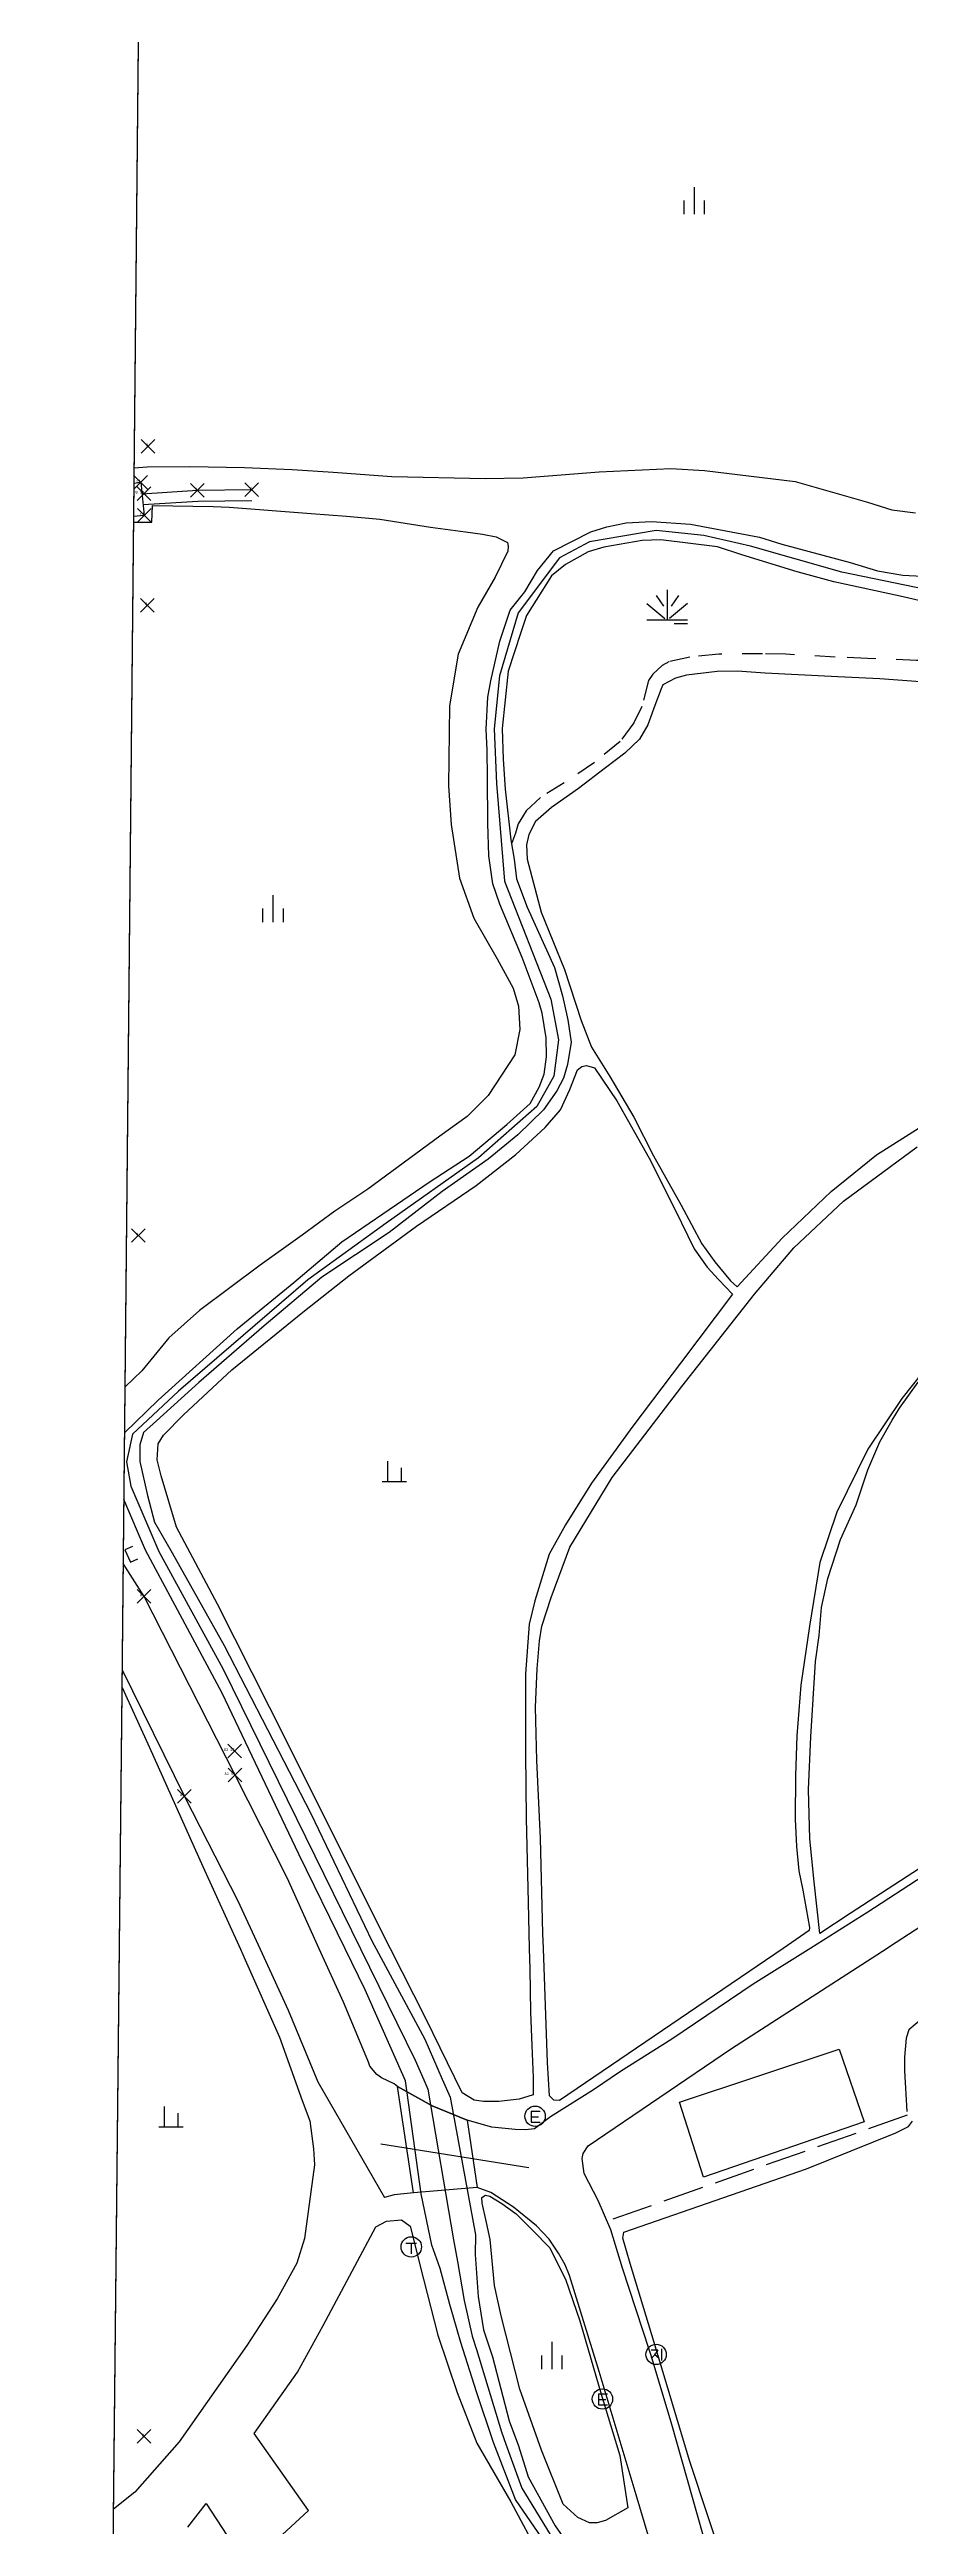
# Model space of a CAD drawing. Header units: millimetres. Extents: x 209513 to 211421, y 268482 to 269727.
# Drawn here: x 211229.7 to 211293.2, y 269380.7 to 269563.2 of the extents above; entities that cross this region are included whole.
import ezdxf
from ezdxf.enums import TextEntityAlignment as Align

# ---------------------------------------------------------------- set-up
doc = ezdxf.new("R2010")
doc.units = ezdxf.units.MM
doc.header["$MEASUREMENT"] = 0
doc.header["$PDMODE"] = 3
doc.header["$PDSIZE"] = 0.5
doc.linetypes.add('AAA005', pattern=[4, 3, -1])
doc.linetypes.add('BA004', pattern=[3, 1.5, -1.5])
doc.layers.add('00-구역계', color=8, linetype='CONTINUOUS', plot=False)
for name, color, linetype in [('구조물', 8, 'CONTINUOUS'), ('아스팔트포장도로', 8, 'CONTINUOUS'), ('측구', 8, 'CONTINUOUS'), ('현황', 8, 'CONTINUOUS'), ('현황-height', 8, 'CONTINUOUS'), ('현황1', 8, 'CONTINUOUS')]:
    doc.layers.add(name, color=color, linetype=linetype)
doc.layers.add('측점', color=8, linetype='CONTINUOUS', lineweight=0)
doc.styles.add('txt', font='TXT', dxfattribs={"height": 0.2})

# ---------------------------------------------------------------- blocks, each defined once
blk = doc.blocks.new('DAA001')
at = {"layer": '현황-height'}
for points in [[(-0.493063, 1.00641), (-0.493063, -0.49359)], [(0.506937, 0.50641), (0.506937, -0.49359)], [(-0.8930629999999999, -0.49359), (0.9069370000000001, -0.49359)]]:
    blk.add_lwpolyline(points, dxfattribs=at)
blk = doc.blocks.new('BA2011')
at = {"layer": '현황-height'}
for points in [[(0, 2.224359), (0, 0)], [(-1.5, 1.224359), (-0.171253, 0.115385)], [(-1.5, 0), (1.5, 0)], [(-0.8253459999999999, 1.807692), (-0.286681, 1.025641)], [(1.5, 1.224359), (0.171253, 0.115385)], [(0.8253459999999999, 1.807692), (0.286681, 1.025641)], [(1.5, -0.275641), (0.5, -0.275641)]]:
    blk.add_lwpolyline(points, dxfattribs=at)
blk = doc.blocks.new('DAA002')
at = {"layer": '현황-height'}
for points in [[(-0.75, 0), (-0.75, -1)], [(0, 1), (0, -1)], [(0.75, 0), (0.75, -1)]]:
    blk.add_lwpolyline(points, dxfattribs=at)
blk = doc.blocks.new('AZ0202')
at = {"layer": '현황-height'}
for points in [[(-0.2950207600387502, 0.3782051360497327), (0.3696551049048793, 0.3782051360497327)], [(-0.2950207600387502, 0.3782051360497327), (-0.2950207600387502, -0.4423076852153125)], [(-0.2950207600387502, -0.03205127458278945), (0.2414015240673919, -0.03205127458278945)], [(-0.2950207600387502, -0.4423076852153125), (0.3696551049048793, -0.4423076852153125)]]:
    blk.add_lwpolyline(points, dxfattribs=at)
blk.add_circle((0, 0), 0.75, dxfattribs=at)
blk = doc.blocks.new('AZ0203')
at = {"layer": '현황-height'}
for points in [[(-0.4021091754559984, 0.2756410255335684), (0.3930630086258651, 0.2756410255335684)], [(-0.004523083415066687, 0.2756410255335684), (-0.004523083415066687, -0.5064102595266053)]]:
    blk.add_lwpolyline(points, dxfattribs=at)
blk.add_circle((0, 0), 0.75, dxfattribs=at)
blk = doc.blocks.new('AZ0205')
at = {"layer": '현황-height'}
for points in [[(-0.3620436270226994, 0.3266126150978881), (0.1192544173708265, 0.3266126150978881), (-0.02058218643538545, 0.0795529385372582)], [(0.3859195489192286, 0.4013806792454648), (0.3859195489192286, -0.44057271507622)], [(-0.08905222497003429, -0.01664882517525523), (0.223318854777383, -0.2715318771279707)]]:
    blk.add_lwpolyline(points, dxfattribs=at)
blk.add_circle((0, 0), 0.75, dxfattribs=at)
blk.add_arc((-0.9217569057668102, 0.6484822688088547), 1.065737518156023, 300.6592712674862, 327.7349762289719, dxfattribs=at)

msp = doc.modelspace()

# ---------------------------------------------------------------- linework, layer by layer
at = {"layer": '00-구역계', "ltscale": 16, "const_width": 0.1, "flags": 128}
msp.add_lwpolyline([(211043.561, 269600.386), (211083.014, 269603.447), (211122.467, 269606.045), (211126.911, 269606.121), (211147.439, 269607.393), (211164.603, 269608.909), (211168.426, 269608.967), (211257.449, 269611.202), (211236.459, 269580.403), (211235.082, 269441.597), (211232.604, 269204.945)], dxfattribs=at)
at = {"layer": '구조물', "linetype": 'Continuous'}
msp.add_lwpolyline([(211261.267554583, 269405.697388864), (211256.583531154, 269405.287429778), (211255.389606495, 269413.124477009), (211257.94560231, 269411.696446907), (211260.514602079, 269410.647418485)], close=True, dxfattribs=at)
at = {"layer": '아스팔트포장도로', "extrusion": (0.0725690092657151, 0.016867543213803, 0.9972207503256856), "elevation": 19893.62531600001}
msp.add_lwpolyline([(214614.6912130001, -266015.7041080003), (214629.0284199999, -266012.1475790003), (214631.7439400194, -266011.196660867)], dxfattribs=at)
at = {"layer": '아스팔트포장도로', "extrusion": (0.1009562394054551, 0.0453384390843346, 0.9938572652380746), "elevation": 33560.92793200001}
msp.add_lwpolyline([(159257.6619803554, -301215.7043049781), (159247.282314, -301216.0679700001)], dxfattribs=at)
at = {"layer": '측구', "extrusion": (-0.0118241691554718, 0.1177252859653972, 0.9929758033648898), "elevation": 29251.39415000001}
for points in [[(-237114.8365409191, -245333.3644263657), (-237118.9286400001, -245333.2062440001), (-237122.918388, -245332.851267)], [(-237114.8414577486, -245332.5636388253), (-237118.8777084779, -245332.4076153087), (-237122.8474902339, -245332.0544147511)]]:
    msp.add_lwpolyline(points, dxfattribs=at)
at = {"layer": '측점'}
for p in [(211237.012, 269533.954, 18.877), (211236.468, 269531.295, 19.182), (211236.714, 269530.464, 18.673), (211240.645, 269530.707, 18.691), (211244.65, 269530.755, 18.733), (211236.728, 269528.858, 19.221), (211236.955, 269522.238, 18.7), (211236.286, 269475.812, 18.66), (211236.716, 269449.227, 19.435), (211243.388, 269437.843, 18.284), (211239.686, 269434.495, 19.343), (211243.425, 269436.067, 19.287), (211236.705, 269387.353, 18.554)]:
    msp.add_point(p, dxfattribs=at)
at = {"layer": '현황', "linetype": 'Continuous'}
for points in [[(211235.98237539, 269532.357716326), (211236.936761051, 269532.426217317), (211240.09177279, 269532.454185396), (211244.115786744, 269532.391144212), (211247.64179793, 269532.234107651), (211250.638806975, 269532.05507637), (211254.978819463, 269531.736030811), (211261.878842858, 269531.572959999), (211264.645853456, 269531.626932153), (211270.255878337, 269532.068877185), (211275.526900043, 269532.321824779), (211278.005907429, 269532.162798888), (211284.700923589, 269531.358727348), (211290.03692753, 269529.83066653), (211291.817928345, 269529.269646038), (211293.562932448, 269529.04662739)], [(211235.2771921821, 269461.2729956632), (211237.751055676, 269463.690880793), (211243.579132329, 269468.941849638), (211247.759183532, 269472.353825324), (211251.285227806, 269475.34580517), (211254.305260464, 269477.400785415), (211257.72529746, 269479.734762955), (211260.662328426, 269481.664743221), (211263.437362679, 269483.981726748), (211265.165385213, 269485.544716985), (211265.823399883, 269486.737715974), (211266.205411199, 269487.704716631), (211266.378424897, 269488.983720749), (211266.340438977, 269490.378727463), (211266.057456479, 269492.199738524), (211265.828463274, 269492.950744194), (211264.579492729, 269496.299771754), (211262.928526467, 269500.212805942), (211262.41354, 269501.72681797), (211262.118559822, 269503.775830279), (211262.038584241, 269506.195842155), (211262.021618394, 269509.545857668), (211262.010638873, 269511.554866978), (211261.932654588, 269513.121874937), (211262.050679011, 269515.469884508), (211262.263691978, 269516.662887834), (211262.922724449, 269519.604894676), (211263.686750573, 269521.888897423), (211264.767768275, 269523.234892665), (211265.714787786, 269524.807890272), (211266.885806803, 269526.252885008), (211269.635831017, 269527.643863489), (211270.807838967, 269528.004853255), (211272.23984726, 269528.306840115), (211274.106855212, 269528.419821717), (211276.975863677, 269528.223791786), (211282.062872335, 269527.248735969), (211283.715873115, 269526.730716961), (211288.745878002, 269525.397660271), (211290.776879059, 269524.767637012), (211292.642882736, 269524.455616818), (211294.060887125, 269524.376602162)], [(211241.8030118114, 269529.5258815958), (211242.982752549, 269529.46614188), (211249.03376968, 269528.98907831), (211251.641777242, 269528.800051005), (211254.087783836, 269528.574025175), (211257.815791568, 269528.001984773), (211260.403797498, 269527.658956999), (211261.661800237, 269527.477943436), (211262.670801772, 269527.267932264), (211263.500800556, 269526.851921965), (211263.559798239, 269526.603920236), (211263.531794277, 269526.225918793), (211262.581771212, 269524.306919617), (211261.313744041, 269522.101922307), (211259.873703446, 269518.646920934), (211259.228662165, 269514.841909902), (211259.15060152, 269508.938883513), (211259.354573152, 269506.089868369), (211259.961534976, 269502.133844148), (211261.02050888, 269499.191820148), (211262.733484716, 269496.195789498), (211263.921467245, 269494.04576796), (211264.311455001, 269492.701757989), (211264.399437812, 269490.98474929), (211264.032417377, 269489.118744379), (211262.085379464, 269486.129749792), (211260.525357754, 269484.58575797), (211258.520335268, 269483.133770877), (211253.208275016, 269479.23180459), (211250.762249028, 269477.610820823), (211248.354221734, 269475.851835976), (211245.260186885, 269473.617855466), (211240.812135403, 269470.279882693), (211238.530105839, 269468.26589513), (211236.55207319, 269465.841902608), (211235.3109056012, 269464.6714160385)], [(211235.9427186098, 269528.3601861685), (211237.2996913533, 269528.3501543489), (211237.3362840307, 269529.5759809944), (211241.8030118114, 269529.5258815958)], [(211295.865655736, 269523.088163394), (211288.147868541, 269524.678663171), (211281.410863348, 269526.597239683), (211277.975358821, 269527.386777939), (211274.449849504, 269527.735315176), (211269.536823153, 269526.907361162), (211267.328303237, 269525.744378227), (211264.292250723, 269521.685890396), (211262.903698086, 269517.029883091), (211262.524156979, 269513.141369106), (211262.679616466, 269509.117849145), (211263.287045127, 269501.908810144), (211266.691469209, 269493.213236891), (211267.262940851, 269490.219717679), (211266.919912417, 269487.558208963), (211265.663884715, 269485.31021104), (211261.367829914, 269481.5467358), (211254.547754387, 269476.716779883), (211248.78368949, 269472.549816331), (211239.248068154, 269464.337369492), (211235.860022428, 269461.17988693), (211235.426999644, 269459.134381275), (211235.744482387, 269457.340869641), (211237.797940919, 269452.537327078), (211242.543870288, 269443.858740797), (211252.674696373, 269423.26646221), (211256.693131753, 269415.072974027), (211257.331619372, 269413.60896138), (211257.629113786, 269412.944455576), (211259.524007839, 269401.825386983), (211259.824992835, 269400.236376934), (211260.293965351, 269397.358359444), (211260.893941058, 269394.737841971), (211261.224432278, 269393.744334422), (211263.047378107, 269387.697790284), (211263.385370144, 269386.779783048), (211264.56034202, 269383.542757724), (211266.651316019, 269380.133723494)], [(211294.462869039, 269522.438589734), (211292.432866473, 269522.921612288), (211287.54985908, 269523.959666065), (211284.834856654, 269524.701696725), (211280.758854358, 269525.945743391), (211278.974853971, 269526.549764105), (211274.792843797, 269527.05080864), (211273.431838297, 269526.998822175), (211270.608823048, 269526.51284854), (211269.437815292, 269526.170858836), (211267.770799671, 269525.235871449), (211266.743787584, 269524.418878113), (211264.897750872, 269521.482883371), (211264.470736448, 269520.222881925), (211263.543704193, 269517.396878345), (211263.115659368, 269513.160863277), (211263.190636712, 269510.914852264), (211263.337614544, 269508.689840629), (211263.747577973, 269504.9578195), (211263.979564437, 269503.546810754), (211264.160550256, 269502.090802314), (211264.958532011, 269500.00978492), (211266.96849419, 269495.560744822), (211267.554475146, 269493.475729587), (211267.940458493, 269491.698717732), (211268.185442726, 269490.0607079), (211267.914425002, 269488.422703139), (211267.634413637, 269487.411701299), (211267.144402111, 269486.463701797), (211266.162384225, 269485.075705098), (211264.271358254, 269483.2367152), (211262.073331403, 269481.428728382), (211258.690294334, 269479.067750486), (211254.790248316, 269476.032774355), (211249.808195452, 269472.745807332), (211245.556142239, 269469.161831599), (211240.745080626, 269464.983858176), (211237.62103936, 269462.156874715), (211236.667026873, 269461.305879797), (211236.392016491, 269460.402878111), (211236.414003784, 269459.16187196), (211236.974980107, 269456.652854592), (211237.492961955, 269454.69484029), (211238.774943628, 269452.427817258), (211242.62088877, 269445.625748439), (211249.011786899, 269433.236629922), (211253.513708439, 269423.820543999), (211253.81126398, 269423.267937668), (211257.397650319, 269416.607474622), (211258.674625567, 269413.679449345), (211259.269614404, 269412.350437752), (211261.135518453, 269402.214374089), (211261.124503488, 269400.754367491), (211261.335472696, 269397.655351357), (211261.737449384, 269395.210336502), (211262.398431831, 269393.22332142), (211263.632388741, 269388.500288688), (211264.308372821, 269386.664274224), (211265.030352486, 269384.375257307), (211267.00232398, 269380.770223249), (211267.975313942, 269379.384208269)], [(211293.934808194, 269516.602569828), (211290.935799396, 269516.826600888), (211287.832789477, 269516.977632685), (211282.497772531, 269517.246687408), (211280.420766216, 269517.378708841), (211278.950760595, 269517.358723508), (211276.686749526, 269517.090745041), (211275.890744458, 269516.88075209), (211274.957735903, 269516.377759202), (211274.813732484, 269516.093759374), (211274.364718222, 269514.85375832), (211273.833701755, 269513.427757246), (211273.230688864, 269512.379758576), (211272.153674313, 269511.341764673), (211270.728658002, 269510.258774024), (211268.733635262, 269508.753787126), (211266.738613394, 269507.336800579), (211265.555598432, 269506.301807648), (211265.075586847, 269505.341808052), (211264.904578467, 269504.582806291), (211264.946568043, 269503.545801151), (211265.975532072, 269499.641773178), (211267.702495457, 269495.413736917), (211268.938461849, 269491.657707733), (211269.687444569, 269489.682691446), (211271.051427879, 269487.535668381), (211272.809404006, 269484.53263766), (211274.257380451, 269481.673610694), (211276.293351489, 269478.057574695), (211277.810328281, 269475.199547218), (211278.784318493, 269473.866531846), (211279.934308694, 269472.464514485), (211280.4313062, 269472.029507746), (211283.752355268, 269475.608491389), (211287.341403953, 269479.056471659), (211290.692444095, 269481.758450807), (211294.314481012, 269484.045425367)], [(211294.749306195, 269466.557345623), (211292.56627002, 269463.813354748), (211290.044222492, 269460.081362725), (211287.778166727, 269455.443364144), (211286.517124141, 269451.724359872), (211285.76107362, 269447.028346448), (211285.126027219, 269442.694333416), (211284.809988037, 269438.949319929), (211284.717958297, 269436.049308041), (211284.706925526, 269432.818293934), (211284.784905479, 269430.808284364), (211284.976888109, 269429.017274697), (211285.253874833, 269427.596265872), (211285.758848959, 269424.840249067), (211285.728846581, 269424.617248367), (211283.805046541, 269423.306876469), (211267.340644709, 269412.092362382), (211266.915643343, 269412.128366452), (211266.586645139, 269412.436370875), (211266.438669642, 269414.898383428), (211266.145824973, 269423.283951263), (211266.106765219, 269424.402429713), (211265.94083618, 269431.425463206), (211265.669893474, 269437.148491786), (211265.562933164, 269441.081510696), (211265.694962282, 269443.884522208), (211265.854983999, 269445.951530102), (211266.040995892, 269447.045533318), (211266.713020083, 269449.157536546), (211268.097063238, 269452.856540175), (211271.222127713, 269457.984533538), (211276.3522158, 269464.680514392), (211281.692305718, 269471.50249322), (211284.605351507, 269474.913480056), (211288.248400324, 269478.354459767), (211293.693461615, 269482.358424136)], [(211266.30030805, 269379.497223735), (211264.090331555, 269382.710258135), (211262.462367469, 269386.895291873), (211261.203400519, 269390.644320388), (211260.05043273, 269394.265347434), (211259.252458007, 269397.061367525), (211258.525482174, 269399.718386367), (211257.912497217, 269401.436399867), (211257.126532647, 269405.215424485), (211255.988613177, 269413.538473415), (211253.005669917, 269420.261532154), (211251.538127766, 269423.264986752), (211248.127752644, 269430.244624158), (211242.466851803, 269442.091733151), (211236.820938207, 269452.646836899), (211235.2284735834, 269456.3620052402)], [(211235.852003147, 269452.912980397), (211235.304812458, 269452.666840428), (211235.715044664, 269451.754854151), (211236.262236354, 269452.000995127)], [(211235.0911244564, 269442.5167743584), (211237.121789368, 269438.092764451), (211241.055714782, 269429.323685817), (211243.812625455, 269423.254957405), (211244.176656688, 269422.453624241), (211246.688608354, 269416.759574156), (211248.365567219, 269412.088536766), (211248.921554287, 269410.607524716), (211249.204534206, 269408.538512425), (211249.270522404, 269407.361506309), (211248.540463682, 269401.932487529), (211247.981442743, 269400.117484101), (211246.526409845, 269397.499485014), (211244.296365182, 269394.052488964), (211239.300271374, 269386.957500357), (211236.024219466, 269383.250512044), (211234.4578886817, 269381.9936135228)], [(211303.264182351, 269434.560315686), (211290.042068569, 269425.961085144), (211285.852895842, 269423.309535475), (211281.604789989, 269420.677269259), (211275.59990428, 269416.60449165), (211271.834994896, 269414.238404739), (211269.824319797, 269412.872909084), (211266.675629787, 269410.895363056), (211265.497616029, 269410.018369878), (211264.829612502, 269409.940375652), (211264.061609665, 269409.970382834), (211262.339604267, 269410.131399367), (211260.514602079, 269410.647418485), (211257.94560231, 269411.696446907), (211255.389606495, 269413.124477009), (211255.158025522, 269413.317059033), (211254.213994335, 269413.771982832), (211253.881346475, 269414.015866025), (211253.364711595, 269414.623202608), (211253.250318299, 269414.932576101), (211251.729573554, 269418.584683146), (211251.411653913, 269419.330542565), (211249.617947983, 269423.26249456), (211247.263045254, 269428.499411031), (211243.425, 269436.067)], [(211239.686, 269434.495), (211243.633699367, 269426.817649915), (211245.264074336, 269423.256841944), (211247.329631356, 269418.745577572), (211249.526586128, 269413.46953256), (211254.438519035, 269404.964447877)], [(211279.808384993, 269373.401967075), (211275.597463979, 269388.238506818), (211274.082403153, 269393.30226016), (211273.963829563, 269393.685821955), (211271.964262061, 269399.758522369), (211271.124563352, 269402.583284738), (211270.184581418, 269404.737303033), (211269.136597382, 269406.727321607), (211269.008607984, 269407.819327717), (211269.076611992, 269408.185328751), (211269.45561934, 269408.754327852), (211280.014735333, 269415.925262901), (211291.473781621, 269423.31683234), (211291.662175589, 269423.436077108), (211304.889833504, 269432.038913772)], [(211279.77033909, 269376.975092273), (211276.905414422, 269385.579156185), (211274.315491914, 269394.26521837), (211272.52654388, 269400.102260805), (211272.009560665, 269401.961273872), (211272.065565422, 269402.406275364), (211285.544668069, 269407.061172976), (211292.108721704, 269409.70612439), (211293.041730408, 269410.19011793), (211293.356735574, 269410.574116701)], [(211276.516266249, 269371.155095274), (211272.976372205, 269383.044180066), (211270.255453408, 269392.138245499), (211268.069516385, 269399.20929729), (211267.743523122, 269400.002303849), (211267.247529811, 269400.85931225), (211266.562537439, 269401.884323142), (211265.643543629, 269402.862335964), (211263.941550649, 269404.236357756), (211262.25855478, 269405.318378073), (211261.267554583, 269405.697388864), (211256.583531154, 269405.287429778), (211255.138523702, 269405.139442294), (211254.438519035, 269404.964447877)], [(211239.934209159, 269380.658464678), (211241.29823295, 269382.41346082), (211244.346197792, 269377.750411506), (211248.834259152, 269381.88739089), (211244.824300652, 269387.561453551), (211248.033360503, 269392.08644593), (211249.914403617, 269395.526445041), (211252.251458169, 269399.903444269), (211253.786494147, 269402.796443756), (211254.588501729, 269403.214438386), (211255.678507194, 269403.31042889), (211256.315504965, 269402.836420887), (211257.298469047, 269398.930393883), (211258.361431408, 269394.821365279), (211259.792394072, 269390.588332857), (211261.233361916, 269386.854302731), (211263.741328398, 269382.544260503), (211265.935295922, 269378.458222268)]]:
    msp.add_lwpolyline(points, dxfattribs=at)
at = {"layer": '현황', "elevation": 19.18, "flags": 128}
for points in [[(211235.9713072133, 269531.2420087542), (211236.4680000533, 269531.295000088), (211236.7279994363, 269528.858001006)], [(211236.7279998266, 269528.858000469), (211235.9468303143, 269528.7746591163)]]:
    msp.add_lwpolyline(points, dxfattribs=at)
at = {"layer": '현황', "linetype": 'BA004'}
msp.add_lwpolyline([(211297.475836859, 269518.150540952), (211293.631822956, 269518.17557967), (211290.019811119, 269518.320616584), (211287.648803451, 269518.425640863), (211284.003792095, 269518.629678381), (211282.293786175, 269518.666695728), (211279.072774107, 269518.645728002), (211276.937763842, 269518.4087484), (211275.376754605, 269518.065762548), (211274.907750269, 269517.808766109), (211274.21674106, 269517.153770112), (211273.881735125, 269516.691771401), (211273.397714028, 269514.792767736), (211272.804699605, 269513.590768275), (211271.791681623, 269512.191772114), (211269.91865917, 269510.668783962), (211267.665635429, 269509.159799615), (211265.923617897, 269508.075812056), (211264.88060405, 269507.098817996), (211264.293592076, 269506.139819465), (211264.087584304, 269505.453818385), (211263.79662111, 269504.659523651)], dxfattribs=at)
at = {"layer": '현황', "linetype": 'Continuous'}
for points in [[(211254.885640335, 269423.269332703), (211252.377749304, 269428.254575204), (211247.233834316, 269438.546671524), (211242.132917996, 269448.653767411), (211239.094964573, 269454.33882332), (211237.967999131, 269458.121852123), (211237.669010042, 269459.293860579), (211237.756022428, 269460.462865329), (211238.15403074, 269461.118864648), (211239.625051889, 269462.615857673), (211243.171099756, 269465.927839311), (211248.418163611, 269470.165808686), (211251.815204253, 269472.84978839), (211256.799260789, 269476.497757007), (211261.197308265, 269479.491728036), (211264.121342943, 269481.792710077), (211266.272371261, 269483.763698059), (211267.403388916, 269485.072692949), (211268.090406779, 269486.568693011), (211268.658423691, 269488.016694004), (211268.987427548, 269488.272691939), (211269.311429489, 269488.342689078), (211269.908430005, 269488.170682449), (211271.55941149, 269485.735655297), (211273.932377542, 269481.509613128), (211275.853346145, 269477.697577363), (211277.265322518, 269474.838550896), (211278.209312281, 269473.472535663), (211279.042306435, 269472.580523631), (211280.075299458, 269471.500508845), (211276.322234245, 269466.507522838), (211272.724172144, 269461.774536211), (211269.688117612, 269457.581546382), (211267.771078795, 269454.50855077), (211266.572052056, 269452.347552379), (211265.511012722, 269448.900546783), (211265.086993553, 269447.185542991), (211264.836955251, 269443.528528691), (211264.813895356, 269437.667502192), (211264.863846609, 269432.870479858), (211265.02878445, 269426.713450258), (211265.104959752, 269423.282599918), (211265.137734823, 269421.806426889), (211265.201702354, 269418.59841168), (211265.301677745, 269416.146399588), (211265.387653959, 269413.78038802), (211265.378641015, 269412.515382342), (211264.358633484, 269412.185390213), (211262.860625812, 269412.032403285), (211261.725621188, 269412.03341372), (211261.052619288, 269412.116420287), (211260.157621194, 269412.660431013), (211257.447666576, 269418.176481407)], [(211286.527847577, 269424.397239979), (211286.090884266, 269428.195260701), (211285.773915099, 269431.366277574), (211285.691951634, 269435.007294327), (211285.858991502, 269438.879309755), (211286.209049203, 269444.441330859), (211286.458069398, 269446.339336824), (211286.641091156, 269448.417344201), (211287.11511466, 269450.555349065), (211288.040147349, 269453.426352829), (211289.192177545, 269455.965352932), (211290.042207156, 269458.565356142), (211290.947231408, 269460.6153564), (211291.85425115, 269462.219354671), (211292.39126209, 269463.095353316), (211293.770286804, 269465.012348367), (211295.416310897, 269466.767340105), (211297.068324897, 269467.52032743), (211298.584334981, 269467.938314614), (211313.629131658, 269441.833060847), (211305.372045867, 269436.559116392), (211293.855925465, 269429.183192601), (211288.743871446, 269425.873225836)], [(211272.366359911, 269382.087181225), (211270.711343651, 269381.172191909), (211270.098339205, 269380.988196558), (211269.536336861, 269380.990201592), (211268.687337205, 269381.373210918), (211267.613342783, 269382.363225013), (211265.999376499, 269386.332257519), (211264.405415865, 269390.842292415), (211263.029465285, 269396.243329527), (211262.535486015, 269398.473344211), (211262.215519295, 269401.861362633), (211261.953531064, 269403.119370783), (211261.624544117, 269404.529380247), (211261.618548504, 269404.961382283), (211261.874551159, 269405.118380665), (211262.199551903, 269405.06037743), (211263.073549946, 269404.517366962), (211264.136546409, 269403.742353721), (211265.350539201, 269402.546337197), (211266.617531193, 269401.249319756), (211267.237520974, 269399.996308423), (211267.770512481, 269398.947298819), (211268.825485528, 269395.874275325), (211270.408437131, 269390.477236621), (211271.781396803, 269385.953203869)]]:
    msp.add_lwpolyline(points, close=True, dxfattribs=at)
at = {"layer": '현황', "color": 8, "linetype": 'AAA005'}
msp.add_lwpolyline([(211348.930952215, 269449.35830817), (211337.918262711, 269445.31984565), (211327.067179664, 269441.296931954), (211319.165118249, 269438.293994059), (211318.890114622, 269438.040995601), (211318.80911137, 269437.747995154), (211318.904102678, 269436.840990523), (211319.373070272, 269433.412972), (211322.144017428, 269427.011919832), (211314.734967238, 269424.978980363), (211309.863939595, 269424.182022291), (211307.259923028, 269423.579043935), (211306.544062697, 269423.336397555), (211302.586888215, 269421.995080576), (211298.871860354, 269420.721109555), (211296.192836866, 269419.468128969), (211294.471819941, 269418.48214063), (211293.074802275, 269417.294148394), (211292.881795363, 269416.687147548), (211292.756780637, 269415.279142598), (211292.750770563, 269414.284138342), (211292.943738308, 269411.01212239), (211270.852515578, 269403.206696031)], dxfattribs=at)
at = {"layer": '현황'}
msp.add_lwpolyline([(211254.158430259, 269408.905662741), (211265.071014119, 269407.159715766)], dxfattribs=at)
at = {"layer": '현황1', "linetype": 'Continuous'}
msp.add_lwpolyline([(211289.774720538, 269410.53514941), (211277.935630695, 269406.453239895), (211276.173679473, 269411.965280631), (211287.945767144, 269415.881189571)], close=True, dxfattribs=at)

# ---------------------------------------------------------------- block references
at = {"layer": '현황-height'}
for name, p in [('DAA002', (211277.249937626, 269552.045841186)), ('BA2011', (211275.273785644, 269521.156777409)), ('DAA002', (211246.204460462, 269499.892970014)), ('DAA001', (211255.151643073, 269458.197659167)), ('DAA001', (211238.6864724988, 269410.6616402009)), ('AZ0203', (211256.40848974, 269401.311412984)), ('DAA002', (211266.757263857, 269393.314282432)), ('AZ0205', (211274.452483646, 269393.396213236))]:
    msp.add_blockref(name, p, dxfattribs=at)
at = {"layer": '현황-height', "color": 8}
for p in [(211265.532625527, 269410.935373731), (211270.498433779, 269390.111234157)]:
    msp.add_blockref('AZ0202', p, dxfattribs=at)

# ---------------------------------------------------------------- texts
at = {"layer": '측점', "style": 'txt'}
for s, p in [('O', (211237.012, 269533.954, 18.877)), ('U ST', (211236.714, 269530.464, 18.673)), ('C1', (211236.468, 269531.295, 19.182)), ('U', (211240.645, 269530.707, 18.691)), ('U', (211244.65, 269530.755, 18.733)), ('C1', (211236.728, 269528.858, 19.221)), ('O', (211236.955, 269522.238, 18.7)), ('O', (211236.286, 269475.812, 18.66)), ('A2', (211236.716, 269449.227, 19.435)), ('B2 ST', (211243.388, 269437.843, 18.284)), ('A2 ST', (211243.425, 269436.067, 19.287)), ('A2', (211239.686, 269434.495, 19.343)), ('O', (211236.705, 269387.353, 18.554))]:
    msp.add_text(s, height=0.2, dxfattribs=at).set_placement(p, align=Align.RIGHT)

doc.saveas('drawing.dxf')
